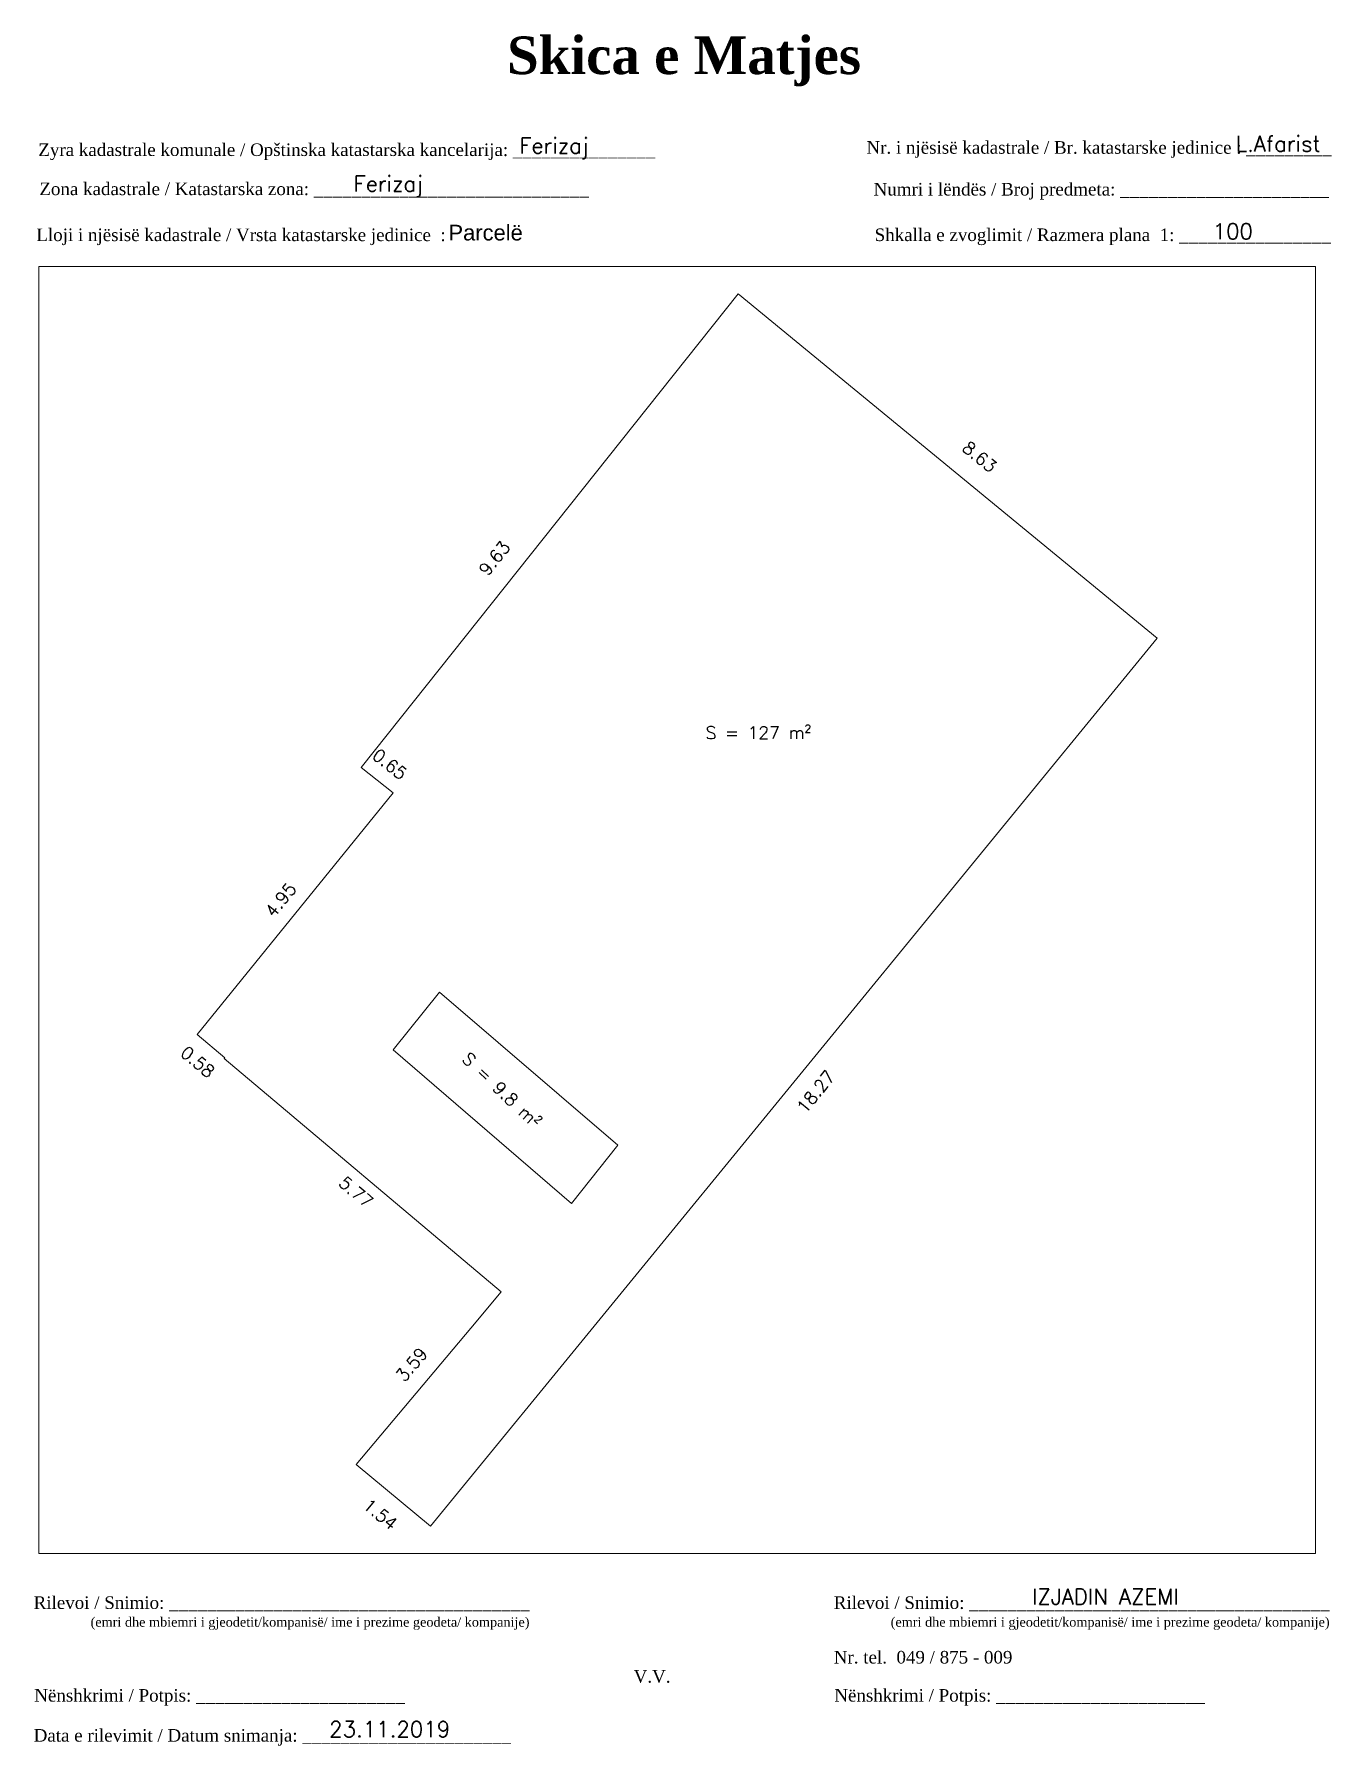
# Paper-space layout 'Skica e Matjes' of a CAD drawing. Header units: metres, sheet in millimetres. Extents: x 1 to 208, y 4 to 276.
# The model-space entities are those that its viewports show. They can reach past a viewport. Long polylines and large blocks are cut down to what shows.
import ezdxf
from ezdxf.enums import TextEntityAlignment as Align

# ---------------------------------------------------------------- set-up
doc = ezdxf.new("R2010")
doc.units = ezdxf.units.M
doc.layers.add('Korniza_txt', color=250, linetype='Continuous')
doc.layers.add('LLOSHKOBARE_A10_PAR_PARCEL', color=7, linetype='Continuous')
doc.layers.add('lokali', color=1, linetype='Continuous', lineweight=0)
doc.layers.add('shkallet', color=5, linetype='Continuous', lineweight=0)
doc.styles.get("Standard").update_dxf_attribs({"font": 'simplex.shx'})
doc.dimstyles.get("Standard").update_dxf_attribs({"dimtxt": 1, "dimasz": 0.18, "dimexe": 0.18, "dimexo": 0.0625, "dimgap": 0.09, "dimtad": 0, "dimzin": 0, "dimdsep": 46, "dimtxsty": 'Standard', "dimcen": 0.09, "dimse1": 1, "dimse2": 1, "dimsd1": 1, "dimsd2": 1, "dimadec": 0, "dimazin": 0, "dimtfac": 1, "dimtofl": 0, "dimtmove": 0, "dimatfit": 3, "dimfxl": 1, "dimtolj": 1, "dimtzin": 0, "dimarcsym": 0})

# ---------------------------------------------------------------- blocks, each defined once
blk = doc.blocks.new('*D109')
at = {"layer": 'Defpoints', "color": 0, "transparency": 16777216}
for p in [(7511805.689, 4691478.743), (7511806.011, 4691478.486), (7511800.01, 4691470.949)]:
    blk.add_point(p, dxfattribs=at)
at = {"color": 0, "transparency": 16777216, "insert": (7511802.133, 4691474.277), "char_height": 0.2, "attachment_point": 5, "rotation": 51.4709}
blk.add_mtext('\\A1;9.63', dxfattribs=at)
blk = doc.blocks.new('*D110')
at = {"layer": 'Defpoints', "color": 0, "transparency": 16777216}
for p in [(7511800.01, 4691470.949), (7511800.718, 4691470.798), (7511800.517, 4691470.545)]:
    blk.add_point(p, dxfattribs=at)
at = {"color": 0, "transparency": 16777216, "insert": (7511800.464, 4691470.999), "char_height": 0.2, "attachment_point": 5, "rotation": 321.4798}
blk.add_mtext('\\A1;0.65', dxfattribs=at)
blk = doc.blocks.new('*D111')
at = {"layer": 'Defpoints', "color": 0, "transparency": 16777216}
for p in [(7511800.517, 4691470.545), (7511797.152, 4691466.897), (7511797.397, 4691466.698)]:
    blk.add_point(p, dxfattribs=at)
at = {"color": 0, "transparency": 16777216, "insert": (7511798.727, 4691468.839), "char_height": 0.2, "attachment_point": 5, "rotation": 50.963}
blk.add_mtext('\\A1;4.95', dxfattribs=at)
blk = doc.blocks.new('*D112')
at = {"layer": 'Defpoints', "color": 0, "transparency": 16777216}
for p in [(7511797.397, 4691466.698), (7511797.839, 4691466.324), (7511797.627, 4691466.074)]:
    blk.add_point(p, dxfattribs=at)
at = {"color": 0, "transparency": 16777216, "insert": (7511797.406, 4691466.26), "char_height": 0.2, "attachment_point": 5, "rotation": 319.7848}
blk.add_mtext('\\A1;0.58', dxfattribs=at)
blk = doc.blocks.new('*D113')
at = {"layer": 'Defpoints', "color": 0, "transparency": 16777216}
for p in [(7511797.83, 4691466.314), (7511802.061, 4691462.387), (7511802.239, 4691462.598)]:
    blk.add_point(p, dxfattribs=at)
at = {"color": 0, "transparency": 16777216, "insert": (7511799.927, 4691464.187), "char_height": 0.2, "attachment_point": 5, "rotation": 319.8704}
blk.add_mtext('\\A1;5.77', dxfattribs=at)
blk = doc.blocks.new('*D114')
at = {"layer": 'Defpoints', "color": 0, "transparency": 16777216}
for p in [(7511802.239, 4691462.598), (7511799.662, 4691460.077), (7511799.928, 4691459.853)]:
    blk.add_point(p, dxfattribs=at)
at = {"color": 0, "transparency": 16777216, "insert": (7511800.812, 4691461.443), "char_height": 0.2, "attachment_point": 5, "rotation": 49.9042}
blk.add_mtext('\\A1;3.59', dxfattribs=at)
blk = doc.blocks.new('*D115')
at = {"layer": 'Defpoints', "color": 0, "transparency": 16777216}
for p in [(7511799.928, 4691459.853), (7511801.113, 4691458.87), (7511800.88, 4691458.589)]:
    blk.add_point(p, dxfattribs=at)
at = {"color": 0, "transparency": 16777216, "insert": (7511800.312, 4691459.061), "char_height": 0.2, "attachment_point": 5, "rotation": 320.3184}
blk.add_mtext('\\A1;1.54', dxfattribs=at)
blk = doc.blocks.new('*D116')
at = {"layer": 'Defpoints', "color": 0, "transparency": 16777216}
for p in [(7511812.686, 4691473.007), (7511812.97, 4691472.775), (7511801.113, 4691458.87)]:
    blk.add_point(p, dxfattribs=at)
at = {"color": 0, "transparency": 16777216, "insert": (7511807.249, 4691465.786), "char_height": 0.2, "attachment_point": 5, "rotation": 50.6968}
blk.add_mtext('\\A1;18.27', dxfattribs=at)
blk = doc.blocks.new('*D117')
at = {"layer": 'Defpoints', "color": 0, "transparency": 16777216}
for p in [(7511806.287, 4691478.822), (7511806.011, 4691478.486), (7511812.686, 4691473.007)]:
    blk.add_point(p, dxfattribs=at)
at = {"color": 0, "transparency": 16777216, "insert": (7511809.858, 4691475.891), "char_height": 0.2, "attachment_point": 5, "rotation": 320.6212}
blk.add_mtext('\\A1;8.63', dxfattribs=at)

msp = doc.modelspace()

# ---------------------------------------------------------------- linework, layer by layer
at = {"layer": 'lokali', "color": 1, "flags": 128}
msp.add_lwpolyline([(7511797.839, 4691466.324), (7511797.83, 4691466.314), (7511802.239, 4691462.598), (7511801.755, 4691462.023), (7511799.928, 4691459.853), (7511801.113, 4691458.87), (7511812.686, 4691473.007), (7511806.011, 4691478.486), (7511800.01, 4691470.949), (7511800.517, 4691470.545), (7511797.397, 4691466.698)], close=True, dxfattribs=at)
at = {"layer": 'shkallet', "elevation": -0.056, "flags": 128}
msp.add_lwpolyline([(7511800.519, 4691466.453), (7511803.357, 4691464.006), (7511804.095, 4691464.936), (7511801.256, 4691467.368)], close=True, dxfattribs=at)

# ---------------------------------------------------------------- texts
at = {"layer": 'LLOSHKOBARE_A10_PAR_PARCEL', "color": 7}
msp.add_text('S = 127 m²', height=0.2, dxfattribs=at).set_placement((7511806.334, 4691471.501), align=Align.MIDDLE_CENTER)
msp.add_text('S = 9.8 m²', height=0.2, rotation=316.5714, dxfattribs=at).set_placement((7511802.246, 4691465.811), align=Align.MIDDLE_CENTER)

# ---------------------------------------------------------------- dimensions: what is measured, and where the dimension line sits
for base, p1, p2, angle, picture, middle in [((7511805.689, 4691478.743), (7511800.01, 4691470.949), (7511806.011, 4691478.486), 51.4709, '*D109', (7511802.133, 4691474.277)), ((7511806.2872, 4691478.8216), (7511812.6856, 4691473.0075), (7511806.0114, 4691478.4856), 140.6212, '*D117', (7511809.8579, 4691475.8908)), ((7511812.97, 4691472.775), (7511801.113, 4691458.87), (7511812.686, 4691473.007), 50.6968, '*D116', (7511807.249, 4691465.786)), ((7511800.718, 4691470.798), (7511800.01, 4691470.949), (7511800.517, 4691470.545), 321.4798, '*D110', (7511800.464, 4691470.999)), ((7511797.152, 4691466.897), (7511800.517, 4691470.545), (7511797.397, 4691466.698), 230.963, '*D111', (7511798.727, 4691468.839)), ((7511797.627, 4691466.074), (7511797.397, 4691466.698), (7511797.839, 4691466.324), 319.7848, '*D112', (7511797.406, 4691466.26)), ((7511802.061, 4691462.387), (7511797.83, 4691466.314), (7511802.239, 4691462.598), 319.8704, '*D113', (7511799.927, 4691464.187)), ((7511799.662, 4691460.077), (7511802.239, 4691462.598), (7511799.928, 4691459.853), 229.9042, '*D114', (7511800.812, 4691461.443)), ((7511800.88, 4691458.589), (7511799.928, 4691459.853), (7511801.113, 4691458.87), 320.3184, '*D115', (7511800.312, 4691459.061))]:
    dim = msp.add_linear_dim(base=base, p1=p1, p2=p2, angle=angle, dimstyle='Standard', override={"dimtxt": 0.2})
    dim.commit()
    dim.dimension.update_dxf_attribs({"geometry": picture, "text_midpoint": middle, "dimtype": 161})

psp = doc.layouts.new('Skica e Matjes')

# ---------------------------------------------------------------- texts
at = {"layer": 'Korniza_txt'}
for s, insert, char_height, width, attachment_point in [('\\pi98.847;{\\fBook Antiqua|b1|i0|c0|p18;\\H1.333x;Skica e Matjes}', (55.31, 267.66), 4.5, 191.8237, 8), ('Ferizaj', (78.51, 259.47), 2.5, 29.4868, 1), ('{\\fTimes New Roman|b0|i0|c0|p18;Nr. i njësisë kadastrale / Br. katastarske jedinice : _________}', (133.78, 258.94), 2, 98.5379, 1), ('L.Afarist', (192.58, 259.78), 2.5, 29.4868, 1), ('{\\fTimes New Roman|b0|i0|c0|p18; Zyra kadastrale komunale / Opštinska katastarska kancelarija: _______________}', (1.15, 258.58), 2, 114.6874, 1), ('Ferizaj', (52.12, 253.41), 2.5, 38.4326, 1), ('{\\fTimes New Roman|b0|i0|c0|p18; Zona kadastrale / Katastarska zona: _____________________________}', (1.32, 252.35), 2, 87.8278, 1), ('{\\fTimes New Roman|b0|i0|c0|p18; Numri i lëndës / Broj predmeta: ______________________}', (134.16, 252.29), 2, 83.344, 1), ('{\\fArial|b0|i0|c0|p34;Parcelë}', (67.22, 245.63), 2.5, 29.4868, 1), ('100', (188.9, 245.82), 2.5, 29.4868, 1), ('{\\fTimes New Roman|b0|i0|c0|p18; Lloji i njësisë kadastrale / Vrsta katastarske jedinice  : }', (0.84, 245.03), 2, 108.0893, 1), ('{\\fTimes New Roman|b0|i0|c0|p18; Shkalla e zvoglimit / Razmera plana  1: ________________}', (134.33, 245.04), 2, 98.5379, 1), ('{\\fTimes New Roman|b0|i0|c0|p18; Rilevoi / Snimio: ______________________________________\\P             \\H0.75x;(emri dhe mbiemri i gjeodetit/kompanisë/ ime i prezime geodeta/ kompanije)}', (0.41, 27.3), 2, 87.3883, 1), ('{\\fTimes New Roman|b0|i0|c0|p18; Rilevoi / Snimio: ______________________________________\\P             \\H0.75x;(emri dhe mbiemri i gjeodetit/kompanisë/ ime i prezime geodeta/ kompanije)}', (127.82, 27.3), 2, 87.3883, 1), ('IZJADIN AZEMI', (160.16, 28.51), 2.5, 41.9482, 1), ('{\\fTimes New Roman|b0|i0|c0|p18; Nr. tel.  049 / 875 - 009                           }', (127.82, 18.61), 2, 83.344, 1), ('{\\fTimes New Roman|b0|i0|c0|p18;V.V.                                 }', (96.71, 15.56), 2, 9.4297, 1), ('{\\fTimes New Roman|b0|i0|c0|p18; Nënshkrimi / Potpis: ______________________\\P                                 }', (0.51, 12.54), 2, 83.344, 1), ('{\\fTimes New Roman|b0|i0|c0|p18; Nënshkrimi / Potpis: ______________________\\P                                 }', (127.91, 12.54), 2, 83.344, 1), ('{\\fTimes New Roman|b0|i0|c0|p18; Data e rilevimit / Datum snimanja: ______________________\\P                                 }', (0.41, 6.17), 2, 83.344, 1), ('23.11.2019', (48.22, 7.41), 2.5, 29.4868, 1)]:
    psp.add_mtext(s, dxfattribs=dict(at, insert=insert, char_height=char_height, width=width, attachment_point=attachment_point))

# ---------------------------------------------------------------- viewports
at = {"layer": '0', "view_target_point": (370776.427, 310629.57)}
psp.add_viewport(center=(103.65, 136.55), size=(203.27, 204.865), view_center_point=(7141028.615, 4380839.108), view_height=20.4865, dxfattribs=at)

doc.saveas('drawing.dxf')
